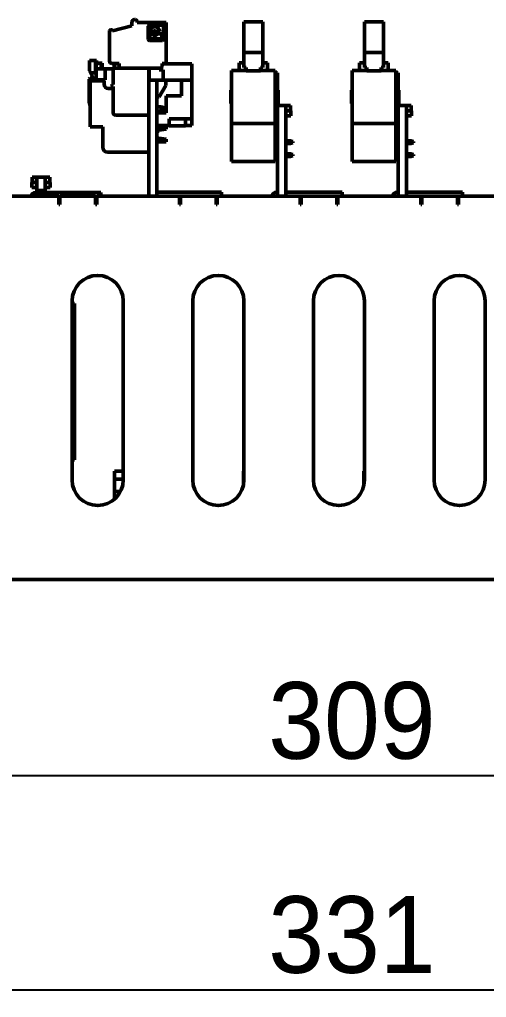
# Model space of a CAD drawing. Header units: millimetres. Extents: x 3100 to 5091, y 868 to 1900.
# Drawn here: x 3353.7 to 3445, y 1321.2 to 1512.4 of the extents above; entities that cross this region are included whole.
import ezdxf

# ---------------------------------------------------------------- set-up
doc = ezdxf.new("R2010")
doc.units = ezdxf.units.MM
doc.header["$LTSCALE"] = 1.8
doc.layers.add('외형선(ISO)', color=7, linetype='Continuous', lineweight=50)
doc.layers.add('치수(ISO)', color=7, linetype='Continuous', lineweight=25)
doc.styles.add('레이블 문자 (JIS)', font='')
doc.styles.get('레이블 문자 (JIS)').set_extended_font_data('Gulim')
doc.dimstyles.new('복사 대상기본값 (JIS)', dxfattribs={"dimscale": 1.5, "dimtxt": 3, "dimasz": 2, "dimexe": 1, "dimexo": 0.5, "dimgap": 0.8, "dimtad": 1, "dimdsep": 46, "dimtxsty": '레이블 문자 (JIS)', "dimblk": 'Filled-1', "dimcen": 0.09, "dimdle": 10, "dimclrd": 256, "dimclre": 256, "dimclrt": 256, "dimazin": 2, "dimtfac": 0.666667, "dimtmove": 0, "dimatfit": 3, "dimldrblk": 'OPEN', "dimfxl": 1, "dimtolj": 1, "dimtzin": 0, "dimlwd": -1, "dimlwe": -1, "dimarcsym": 0})

# ---------------------------------------------------------------- blocks, each defined once
blk = doc.blocks.new('Filled-1')
at = {"color": 0}
for p, q in [((0, 0), (-1, 0.1)), ((-1, 0.1), (-1, -0.1)), ((-1, 0), (0, 0)), ((-1, -0.1), (0, 0))]:
    blk.add_line(p, q, dxfattribs=at)
at = {"color": 0, "flags": 128}
blk.add_lwpolyline([(-1, -0.1), (0, 0), (-1, 0.1), (-1, -0.1)], dxfattribs=at)
at = {"color": 0}
blk.add_solid([(-1, -0.1), (0, 0), (-1, 0.1), (-1, -0.1)], dxfattribs=at)
blk = doc.blocks.new('*D689')
at = {"layer": 'Defpoints', "color": 0}
for p in [(3264.14, 1407), (3573.14, 1407), (3573.14, 1364.57)]:
    blk.add_point(p, dxfattribs=at)
at = {"layer": '치수(ISO)'}
for p, q in [((3264.14, 1406.25), (3264.14, 1363.07)), ((3573.14, 1406.25), (3573.14, 1363.07)), ((3267.14, 1364.57), (3570.14, 1364.57))]:
    blk.add_line(p, q, dxfattribs=at)
at = {"layer": '치수(ISO)', "linetype": 'ByBlock', "xscale": 3, "yscale": 3, "zscale": 3, "rotation": 180}
blk.add_blockref('Filled-1', (3264.14, 1364.57), dxfattribs=at)
at = {"layer": '치수(ISO)', "linetype": 'ByBlock', "xscale": 3, "yscale": 3, "zscale": 3}
blk.add_blockref('Filled-1', (3573.14, 1364.57), dxfattribs=at)
at = {"layer": '치수(ISO)', "insert": (3418.68, 1375.26), "char_height": 15, "attachment_point": 5, "style": '레이블 문자 (JIS)'}
blk.add_mtext('\\A1;309', dxfattribs=at)
blk = doc.blocks.new('_Open')
at = {"color": 0, "linetype": 'ByBlock', "lineweight": -2}
for p, q in [((-1, 0.167), (0, 0)), ((-1, -0.167), (0, 0)), ((0, 0), (-1, 0))]:
    blk.add_line(p, q, dxfattribs=at)
blk = doc.blocks.new('*D690')
at = {"layer": 'Defpoints', "color": 0}
for p in [(3253.14, 1402.9), (3584.14, 1402.9), (3584.14, 1322.68)]:
    blk.add_point(p, dxfattribs=at)
at = {"layer": '치수(ISO)'}
for p, q in [((3253.14, 1402.15), (3253.14, 1321.18)), ((3584.14, 1402.15), (3584.14, 1321.18)), ((3256.14, 1322.68), (3581.14, 1322.68))]:
    blk.add_line(p, q, dxfattribs=at)
at = {"layer": '치수(ISO)', "linetype": 'ByBlock', "xscale": 3, "yscale": 3, "zscale": 3, "rotation": 180}
blk.add_blockref('Filled-1', (3253.14, 1322.68), dxfattribs=at)
at = {"layer": '치수(ISO)', "linetype": 'ByBlock', "xscale": 3, "yscale": 3, "zscale": 3}
blk.add_blockref('Filled-1', (3584.14, 1322.68), dxfattribs=at)
at = {"layer": '치수(ISO)', "insert": (3418.68, 1333.39), "char_height": 15, "attachment_point": 5, "style": '레이블 문자 (JIS)'}
blk.add_mtext('\\A1;331', dxfattribs=at)

msp = doc.modelspace()

# ---------------------------------------------------------------- linework, layer by layer
at = {"layer": '외형선(ISO)'}
for p, q in [((3371.84, 1510.218), (3375.64, 1511.236)), ((3375.64, 1511.236), (3375.64, 1511.936)), ((3376.14, 1512.436), (3376.34, 1512.436)), ((3376.64, 1512.136), (3376.64, 1511.836)), ((3376.64, 1511.836), (3382.34, 1511.836)), ((3378.84, 1508.547), (3378.84, 1511.126)), ((3379.051, 1511.336), (3381.629, 1511.336)), ((3381.84, 1511.126), (3381.84, 1508.547)), ((3382.34, 1511.836), (3382.34, 1503.836)), ((3397.54, 1511.996), (3397.54, 1511.948)), ((3401.24, 1511.996), (3397.54, 1511.996)), ((3397.54, 1511.481), (3397.54, 1511.948)), ((3397.54, 1511.481), (3397.54, 1510.811)), ((3401.24, 1511.996), (3401.24, 1511.948)), ((3401.24, 1511.948), (3401.24, 1511.481)), ((3401.24, 1511.481), (3401.24, 1510.811)), ((3421.14, 1511.996), (3421.14, 1511.948)), ((3424.84, 1511.996), (3421.14, 1511.996)), ((3421.14, 1511.481), (3421.14, 1511.948)), ((3421.14, 1511.481), (3421.14, 1510.811)), ((3424.84, 1511.996), (3424.84, 1511.948)), ((3424.84, 1511.948), (3424.84, 1511.481)), ((3424.84, 1511.481), (3424.84, 1510.811)), ((3371.24, 1504.336), (3371.24, 1510.136)), ((3371.54, 1510.436), (3371.84, 1510.436)), ((3371.84, 1510.436), (3371.84, 1510.218)), ((3379.165, 1510.062), (3379.165, 1510.05)), ((3379.165, 1509.513), (3379.165, 1508.836)), ((3379.323, 1509.892), (3379.563, 1509.892)), ((3379.563, 1509.671), (3379.323, 1509.671)), ((3380.669, 1509.892), (3380.909, 1509.892)), ((3381.357, 1509.671), (3380.669, 1509.671)), ((3381.067, 1510.05), (3381.067, 1510.062)), ((3381.515, 1508.836), (3381.515, 1509.513)), ((3397.54, 1510.811), (3397.54, 1505.996)), ((3401.24, 1505.996), (3401.24, 1510.811)), ((3421.14, 1510.811), (3421.14, 1505.996)), ((3424.84, 1505.996), (3424.84, 1510.811)), ((3381.629, 1508.336), (3379.051, 1508.336)), ((3379.323, 1508.678), (3381.357, 1508.678)), ((3401.24, 1505.996), (3397.54, 1505.996)), ((3397.54, 1503.09), (3397.54, 1505.996)), ((3401.24, 1503.09), (3401.24, 1505.996)), ((3424.84, 1505.996), (3421.14, 1505.996)), ((3421.14, 1503.09), (3421.14, 1505.996)), ((3424.84, 1503.09), (3424.84, 1505.996)), ((3368.49, 1504.426), (3367.34, 1504.426)), ((3367.34, 1504.426), (3367.34, 1502.426)), ((3368.69, 1504.426), (3368.49, 1504.426)), ((3368.49, 1502.326), (3368.49, 1504.426)), ((3368.64, 1503.326), (3368.64, 1502.826)), ((3368.69, 1503.566), (3368.69, 1504.426)), ((3369.59, 1503.926), (3369.24, 1503.926)), ((3369.79, 1503.926), (3369.59, 1503.926)), ((3369.59, 1503.626), (3369.59, 1503.926)), ((3369.59, 1502.826), (3369.59, 1503.626)), ((3369.79, 1503.626), (3369.79, 1503.926)), ((3369.79, 1502.826), (3369.79, 1503.626)), ((3373.14, 1503.836), (3371.74, 1503.836)), ((3373.14, 1503.796), (3372.14, 1503.796)), ((3372.14, 1503.796), (3372.14, 1502.936)), ((3373.14, 1503.236), (3373.14, 1503.836)), ((3381.54, 1503.836), (3381.54, 1503.236)), ((3382.34, 1503.836), (3381.54, 1503.836)), ((3381.54, 1503.796), (3387.34, 1503.796)), ((3387.34, 1503.796), (3387.34, 1500.596)), ((3396.59, 1503.99), (3396.59, 1503.39)), ((3396.59, 1503.99), (3396.59, 1503.99)), ((3397.54, 1503.99), (3396.59, 1503.99)), ((3397.54, 1503.99), (3396.59, 1503.99)), ((3397.54, 1503.99), (3396.59, 1503.99)), ((3396.59, 1503.39), (3396.59, 1502.89)), ((3402.19, 1503.99), (3401.24, 1503.99)), ((3402.19, 1503.99), (3401.24, 1503.99)), ((3402.19, 1503.99), (3401.24, 1503.99)), ((3402.19, 1503.99), (3402.19, 1503.99)), ((3402.19, 1503.99), (3402.19, 1503.39)), ((3402.19, 1502.89), (3402.19, 1503.39)), ((3420.19, 1503.99), (3420.19, 1503.39)), ((3420.19, 1503.99), (3420.19, 1503.99)), ((3421.14, 1503.99), (3420.19, 1503.99)), ((3421.14, 1503.99), (3420.19, 1503.99)), ((3421.14, 1503.99), (3420.19, 1503.99)), ((3420.19, 1503.39), (3420.19, 1502.89)), ((3425.79, 1503.99), (3424.84, 1503.99)), ((3425.79, 1503.99), (3424.84, 1503.99)), ((3425.79, 1503.99), (3424.84, 1503.99)), ((3425.79, 1503.99), (3425.79, 1503.99)), ((3425.79, 1503.99), (3425.79, 1503.39)), ((3425.79, 1502.89), (3425.79, 1503.39)), ((3367.34, 1502.426), (3367.553, 1502.026)), ((3368.085, 1501.029), (3367.553, 1502.026)), ((3367.553, 1502.026), (3368.571, 1502.026)), ((3368.571, 1502.026), (3368.49, 1502.326)), ((3368.64, 1501.771), (3368.571, 1502.026)), ((3369.54, 1502.826), (3368.64, 1502.826)), ((3368.64, 1502.826), (3368.64, 1500.626)), ((3370.39, 1502.826), (3369.54, 1502.826)), ((3370.39, 1500.626), (3370.39, 1502.826)), ((3371.94, 1502.826), (3370.39, 1502.826)), ((3371.94, 1499.736), (3371.94, 1502.836)), ((3372.04, 1502.936), (3378.94, 1502.936)), ((3373.14, 1503.236), (3373.14, 1502.936)), ((3378.94, 1502.936), (3378.94, 1500.596)), ((3381.24, 1502.936), (3378.94, 1502.936)), ((3379.04, 1502.826), (3378.94, 1502.826)), ((3379.04, 1500.626), (3379.04, 1502.826)), ((3380.94, 1502.596), (3380.94, 1502.936)), ((3381.74, 1502.596), (3380.94, 1502.596)), ((3381.74, 1500.596), (3381.74, 1502.596)), ((3395.14, 1502.496), (3395.14, 1502.184)), ((3395.14, 1502.496), (3397.99, 1502.496)), ((3395.14, 1502.184), (3395.14, 1492.096)), ((3396.59, 1502.89), (3396.59, 1502.496)), ((3397.54, 1503.09), (3397.99, 1503.09)), ((3397.99, 1503.09), (3397.99, 1502.393)), ((3400.79, 1502.393), (3397.99, 1502.393)), ((3400.79, 1503.09), (3400.79, 1502.393)), ((3401.24, 1503.09), (3400.79, 1503.09)), ((3400.79, 1502.496), (3403.64, 1502.496)), ((3402.19, 1502.89), (3402.19, 1502.496)), ((3403.64, 1502.496), (3403.64, 1502.184)), ((3403.64, 1492.096), (3403.64, 1502.184)), ((3404.14, 1501.996), (3403.64, 1501.996)), ((3404.14, 1495.596), (3404.14, 1501.996)), ((3418.74, 1502.496), (3418.74, 1502.184)), ((3418.74, 1502.496), (3421.59, 1502.496)), ((3418.74, 1502.184), (3418.74, 1492.096)), ((3420.19, 1502.89), (3420.19, 1502.496)), ((3421.14, 1503.09), (3421.59, 1503.09)), ((3421.59, 1503.09), (3421.59, 1502.393)), ((3424.39, 1502.393), (3421.59, 1502.393)), ((3424.39, 1503.09), (3424.39, 1502.393)), ((3424.84, 1503.09), (3424.39, 1503.09)), ((3424.39, 1502.496), (3427.24, 1502.496)), ((3425.79, 1502.89), (3425.79, 1502.496)), ((3427.24, 1502.496), (3427.24, 1502.184)), ((3427.24, 1492.096), (3427.24, 1502.184)), ((3427.74, 1501.996), (3427.24, 1501.996)), ((3427.74, 1495.596), (3427.74, 1501.996)), ((3367.24, 1500.776), (3367.44, 1500.976)), ((3367.24, 1500.776), (3368.64, 1500.776)), ((3367.24, 1496.276), (3367.24, 1500.776)), ((3367.44, 1500.976), (3368.64, 1500.976)), ((3367.44, 1500.476), (3370.19, 1500.476)), ((3367.44, 1491.476), (3367.44, 1500.476)), ((3368.64, 1500.626), (3369.54, 1500.626)), ((3368.64, 1500.476), (3368.64, 1500.626)), ((3369.54, 1500.626), (3370.39, 1500.626)), ((3370.19, 1500.476), (3370.19, 1499.776)), ((3371.69, 1499.736), (3371.94, 1499.736)), ((3371.69, 1499.536), (3371.69, 1499.736)), ((3378.94, 1500.626), (3379.04, 1500.626)), ((3378.94, 1477.896), (3378.94, 1500.596)), ((3380.54, 1500.596), (3378.94, 1500.596)), ((3380.54, 1500.596), (3380.54, 1477.896)), ((3381.74, 1500.596), (3380.54, 1500.596)), ((3382.29, 1499.546), (3380.94, 1497.296)), ((3387.34, 1500.596), (3381.74, 1500.596)), ((3382.29, 1500.596), (3382.29, 1499.546)), ((3385.34, 1500.596), (3387.34, 1500.596)), ((3385.34, 1497.496), (3385.34, 1500.596)), ((3387.34, 1500.596), (3387.34, 1492.996)), ((3370.99, 1498.976), (3371.94, 1498.976)), ((3371.94, 1499.336), (3371.89, 1499.336)), ((3371.94, 1494.236), (3371.94, 1499.336)), ((3394.99, 1498.596), (3395.14, 1498.596)), ((3394.99, 1498.596), (3394.99, 1495.996)), ((3404.14, 1498.596), (3404.24, 1498.596)), ((3404.24, 1498.596), (3404.24, 1495.596)), ((3418.59, 1498.596), (3418.74, 1498.596)), ((3418.59, 1498.596), (3418.59, 1495.996)), ((3427.74, 1498.596), (3427.84, 1498.596)), ((3427.84, 1498.596), (3427.84, 1495.596)), ((3367.44, 1495.576), (3367.24, 1496.276)), ((3380.94, 1497.296), (3380.54, 1497.296)), ((3382.34, 1497.496), (3385.34, 1497.496)), ((3382.34, 1495.069), (3382.34, 1497.496)), ((3394.99, 1495.996), (3395.14, 1495.996)), ((3404.14, 1477.896), (3404.14, 1495.596)), ((3405.74, 1495.596), (3404.14, 1495.596)), ((3405.74, 1495.596), (3405.74, 1477.896)), ((3406.68, 1495.596), (3405.78, 1495.596)), ((3405.78, 1495.596), (3405.78, 1494.846)), ((3406.68, 1495.596), (3406.68, 1494.846)), ((3418.59, 1495.996), (3418.74, 1495.996)), ((3427.74, 1477.896), (3427.74, 1495.596)), ((3429.34, 1495.596), (3427.74, 1495.596)), ((3429.34, 1495.596), (3429.34, 1477.896)), ((3430.28, 1495.596), (3429.38, 1495.596)), ((3429.38, 1495.596), (3429.38, 1494.846)), ((3430.28, 1495.596), (3430.28, 1494.846)), ((3378.94, 1493.736), (3372.44, 1493.736)), ((3380.54, 1495.336), (3381.34, 1495.336)), ((3380.54, 1494.536), (3381.34, 1494.536)), ((3380.54, 1494.196), (3382.34, 1494.196)), ((3381.34, 1495.336), (3382.34, 1495.069)), ((3381.34, 1494.536), (3381.34, 1495.336)), ((3382.34, 1494.804), (3381.34, 1494.536)), ((3382.34, 1495.069), (3382.34, 1494.804)), ((3382.34, 1494.196), (3382.34, 1494.804)), ((3405.74, 1494.596), (3406.728, 1494.596)), ((3405.78, 1494.596), (3405.78, 1494.846)), ((3406.68, 1494.596), (3406.68, 1494.846)), ((3406.728, 1493.596), (3406.728, 1494.596)), ((3429.34, 1494.596), (3430.328, 1494.596)), ((3429.38, 1494.596), (3429.38, 1494.846)), ((3430.28, 1494.596), (3430.28, 1494.846)), ((3430.328, 1493.596), (3430.328, 1494.596)), ((3382.94, 1492.996), (3382.94, 1491.696)), ((3387.34, 1492.996), (3382.94, 1492.996)), ((3386.14, 1491.646), (3386.14, 1492.996)), ((3387.34, 1491.696), (3387.34, 1492.996)), ((3395.14, 1492.096), (3395.14, 1485.196)), ((3395.14, 1492.096), (3403.64, 1492.096)), ((3403.64, 1485.196), (3403.64, 1492.096)), ((3406.728, 1493.596), (3405.74, 1493.596)), ((3418.74, 1492.096), (3418.74, 1485.196)), ((3418.74, 1492.096), (3427.24, 1492.096)), ((3427.24, 1485.196), (3427.24, 1492.096)), ((3430.328, 1493.596), (3429.34, 1493.596)), ((3369.94, 1491.476), (3367.44, 1491.476)), ((3369.94, 1487.476), (3369.94, 1491.476)), ((3382.94, 1491.696), (3380.54, 1491.696)), ((3382.14, 1491.526), (3380.54, 1491.526)), ((3380.54, 1491.34), (3380.64, 1491.326)), ((3380.64, 1490.826), (3380.54, 1490.84)), ((3380.99, 1490.596), (3380.54, 1490.596)), ((3380.64, 1491.326), (3382.14, 1491.526)), ((3382.14, 1491.026), (3380.64, 1490.826)), ((3380.84, 1490.826), (3380.74, 1490.84)), ((3382.34, 1491.026), (3380.84, 1490.826)), ((3380.99, 1491.526), (3380.99, 1491.696)), ((3380.99, 1490.596), (3380.99, 1490.846)), ((3382.34, 1491.526), (3382.14, 1491.526)), ((3382.14, 1491.5), (3382.34, 1491.526)), ((3382.14, 1491.526), (3382.14, 1491.026)), ((3382.34, 1491.526), (3382.34, 1491.026)), ((3382.94, 1491.696), (3382.94, 1491.646)), ((3382.94, 1491.646), (3386.14, 1491.646)), ((3386.14, 1491.696), (3387.34, 1491.696)), ((3403.64, 1490.716), (3404.14, 1490.716)), ((3427.24, 1490.716), (3427.74, 1490.716)), ((3380.54, 1489.213), (3380.64, 1489.226)), ((3380.64, 1488.726), (3380.54, 1488.713)), ((3380.54, 1488.526), (3382.14, 1488.526)), ((3380.64, 1489.226), (3382.14, 1489.026)), ((3382.14, 1488.526), (3380.64, 1488.726)), ((3380.74, 1489.213), (3380.84, 1489.226)), ((3380.84, 1489.226), (3382.34, 1489.026)), ((3382.14, 1489.026), (3382.14, 1488.526)), ((3382.34, 1488.526), (3382.14, 1488.553)), ((3382.14, 1488.526), (3382.34, 1488.526)), ((3382.34, 1489.026), (3382.34, 1488.526)), ((3405.74, 1488.706), (3406.64, 1488.706)), ((3405.74, 1488.206), (3406.64, 1488.206)), ((3406.64, 1488.706), (3407.14, 1488.606)), ((3406.64, 1488.206), (3406.64, 1488.706)), ((3407.14, 1488.306), (3406.64, 1488.206)), ((3407.14, 1488.606), (3407.14, 1488.306)), ((3429.34, 1488.706), (3430.24, 1488.706)), ((3429.34, 1488.206), (3430.24, 1488.206)), ((3430.24, 1488.706), (3430.74, 1488.606)), ((3430.24, 1488.206), (3430.24, 1488.706)), ((3430.74, 1488.306), (3430.24, 1488.206)), ((3430.74, 1488.606), (3430.74, 1488.306)), ((3378.94, 1486.476), (3370.94, 1486.476)), ((3405.74, 1486.166), (3406.64, 1486.166)), ((3406.64, 1486.166), (3407.14, 1486.066)), ((3406.64, 1485.666), (3406.64, 1486.166)), ((3407.14, 1486.066), (3407.14, 1485.766)), ((3429.34, 1486.166), (3430.24, 1486.166)), ((3430.24, 1486.166), (3430.74, 1486.066)), ((3430.24, 1485.666), (3430.24, 1486.166)), ((3430.74, 1486.066), (3430.74, 1485.766)), ((3395.14, 1484.696), (3395.14, 1485.196)), ((3395.14, 1484.696), (3403.64, 1484.696)), ((3396.34, 1484.696), (3396.34, 1484.696)), ((3396.34, 1484.696), (3402.74, 1484.696)), ((3402.74, 1484.696), (3402.74, 1484.696)), ((3404.14, 1485.196), (3403.64, 1485.196)), ((3403.64, 1484.696), (3403.64, 1485.196)), ((3405.74, 1485.666), (3406.64, 1485.666)), ((3407.14, 1485.766), (3406.64, 1485.666)), ((3418.74, 1484.696), (3418.74, 1485.196)), ((3418.74, 1484.696), (3427.24, 1484.696)), ((3419.94, 1484.696), (3419.94, 1484.696)), ((3419.94, 1484.696), (3426.34, 1484.696)), ((3426.34, 1484.696), (3426.34, 1484.696)), ((3427.74, 1485.196), (3427.24, 1485.196)), ((3427.24, 1484.696), (3427.24, 1485.196)), ((3429.34, 1485.666), (3430.24, 1485.666)), ((3430.74, 1485.766), (3430.24, 1485.666)), ((3356.053, 1480.596), (3357.04, 1480.596)), ((3356.053, 1480.596), (3356.053, 1479.596)), ((3356.1, 1481.596), (3357, 1481.596)), ((3356.1, 1480.846), (3356.1, 1481.596)), ((3356.1, 1480.846), (3356.1, 1480.596)), ((3357, 1480.846), (3357, 1481.596)), ((3357, 1480.846), (3357, 1480.596)), ((3358.64, 1481.596), (3357.04, 1481.596)), ((3357.04, 1478.996), (3357.04, 1481.596)), ((3358.64, 1481.596), (3358.64, 1478.996)), ((3358.64, 1480.596), (3359.628, 1480.596)), ((3359.58, 1481.596), (3358.68, 1481.596)), ((3358.68, 1481.596), (3358.68, 1480.846)), ((3358.68, 1480.596), (3358.68, 1480.846)), ((3359.58, 1481.596), (3359.58, 1480.846)), ((3359.58, 1480.596), (3359.58, 1480.846)), ((3359.628, 1479.596), (3359.628, 1480.596)), ((3357.04, 1479.596), (3356.053, 1479.596)), ((3356.74, 1478.596), (3367.54, 1478.596)), ((3357.04, 1478.996), (3358.64, 1478.996)), ((3357.04, 1478.596), (3357.04, 1478.996)), ((3359.628, 1479.596), (3358.64, 1479.596)), ((3358.64, 1478.996), (3358.64, 1478.596)), ((3367.54, 1478.596), (3369.54, 1478.596)), ((3369.54, 1477.896), (3369.54, 1478.596)), ((3380.54, 1478.696), (3391.14, 1478.696)), ((3391.14, 1478.696), (3393.14, 1478.696)), ((3393.14, 1477.896), (3393.14, 1478.696)), ((3403.94, 1478.696), (3404.14, 1478.696)), ((3405.74, 1478.696), (3414.74, 1478.696)), ((3414.74, 1478.696), (3416.74, 1478.696)), ((3416.74, 1477.896), (3416.74, 1478.696)), ((3427.54, 1478.696), (3427.74, 1478.696)), ((3429.34, 1478.696), (3438.34, 1478.696)), ((3438.34, 1478.696), (3440.34, 1478.696)), ((3440.34, 1477.896), (3440.34, 1478.696)), ((3361.34, 1477.896), (3345.14, 1477.896)), ((3361.34, 1477.896), (3361.34, 1476.896)), ((3361.34, 1477.796), (3361.54, 1477.796)), ((3361.34, 1476.296), (3361.34, 1476.896)), ((3361.54, 1476.896), (3361.54, 1477.896)), ((3368.54, 1477.896), (3361.54, 1477.896)), ((3361.54, 1476.896), (3361.54, 1476.296)), ((3368.54, 1477.896), (3368.54, 1476.896)), ((3368.74, 1477.796), (3368.54, 1477.796)), ((3368.54, 1476.296), (3368.54, 1476.896)), ((3368.74, 1476.896), (3368.74, 1477.896)), ((3384.94, 1477.896), (3368.74, 1477.896)), ((3368.74, 1476.896), (3368.74, 1476.296)), ((3384.94, 1477.896), (3384.94, 1476.896)), ((3384.94, 1477.896), (3385.14, 1477.896)), ((3384.94, 1476.296), (3384.94, 1476.896)), ((3385.14, 1476.896), (3385.14, 1477.896)), ((3392.14, 1477.896), (3385.14, 1477.896)), ((3385.14, 1476.896), (3385.14, 1476.296)), ((3392.14, 1477.896), (3392.14, 1476.896)), ((3392.34, 1477.896), (3392.14, 1477.896)), ((3392.14, 1476.296), (3392.14, 1476.896)), ((3392.34, 1476.896), (3392.34, 1477.896)), ((3408.54, 1477.896), (3392.34, 1477.896)), ((3392.34, 1476.896), (3392.34, 1476.296)), ((3408.54, 1477.896), (3408.54, 1476.896)), ((3408.54, 1477.896), (3408.74, 1477.896)), ((3408.54, 1476.296), (3408.54, 1476.896)), ((3408.74, 1476.896), (3408.74, 1477.896)), ((3415.74, 1477.896), (3408.74, 1477.896)), ((3408.74, 1476.896), (3408.74, 1476.296)), ((3415.74, 1477.896), (3415.74, 1476.896)), ((3415.94, 1477.896), (3415.74, 1477.896)), ((3415.74, 1476.296), (3415.74, 1476.896)), ((3415.94, 1476.896), (3415.94, 1477.896)), ((3432.14, 1477.896), (3415.94, 1477.896)), ((3415.94, 1476.896), (3415.94, 1476.296)), ((3432.14, 1477.896), (3432.14, 1476.896)), ((3432.14, 1477.896), (3432.34, 1477.896)), ((3432.14, 1476.296), (3432.14, 1476.896)), ((3432.34, 1476.896), (3432.34, 1477.896)), ((3439.34, 1477.896), (3432.34, 1477.896)), ((3432.34, 1476.896), (3432.34, 1476.296)), ((3439.34, 1477.896), (3439.34, 1476.896)), ((3439.54, 1477.896), (3439.34, 1477.896)), ((3439.34, 1476.296), (3439.34, 1476.896)), ((3439.54, 1476.896), (3439.54, 1477.896)), ((3455.74, 1477.896), (3439.54, 1477.896)), ((3439.54, 1476.896), (3439.54, 1476.296)), ((3361.54, 1476.296), (3361.34, 1476.296)), ((3368.74, 1476.296), (3368.54, 1476.296)), ((3385.14, 1476.296), (3384.94, 1476.296)), ((3392.34, 1476.296), (3392.14, 1476.296)), ((3408.74, 1476.296), (3408.54, 1476.296)), ((3415.94, 1476.296), (3415.74, 1476.296)), ((3432.34, 1476.296), (3432.14, 1476.296)), ((3439.54, 1476.296), (3439.34, 1476.296)), ((3363.94, 1422.396), (3363.94, 1457.396)), ((3373.94, 1457.396), (3373.94, 1422.396)), ((3387.54, 1422.396), (3387.54, 1457.396)), ((3397.54, 1457.396), (3397.54, 1422.396)), ((3411.14, 1422.396), (3411.14, 1457.396)), ((3421.14, 1457.396), (3421.14, 1422.396)), ((3434.74, 1422.396), (3434.74, 1457.396)), ((3444.74, 1457.396), (3444.74, 1422.396)), ((3363.94, 1456.896), (3364.39, 1456.896)), ((3364.39, 1456.896), (3364.39, 1454.196)), ((3363.94, 1454.196), (3364.39, 1454.196)), ((3364.34, 1453.776), (3363.94, 1453.86)), ((3364.34, 1453.776), (3364.34, 1429.416)), ((3364.39, 1454.196), (3364.39, 1428.996)), ((3364.34, 1429.416), (3363.94, 1429.333)), ((3363.94, 1428.996), (3364.39, 1428.996)), ((3364.39, 1428.996), (3364.39, 1428.096)), ((3364.29, 1428.096), (3364.29, 1427.096)), ((3364.29, 1428.096), (3364.39, 1428.096)), ((3364.39, 1427.596), (3364.29, 1427.596)), ((3364.29, 1427.096), (3364.39, 1427.096)), ((3364.39, 1427.596), (3364.39, 1428.096)), ((3364.39, 1427.096), (3364.39, 1427.596)), ((3364.39, 1427.096), (3364.39, 1426.296)), ((3363.94, 1426.296), (3364.39, 1426.296)), ((3372.24, 1424.096), (3373.94, 1424.096)), ((3372.24, 1422.576), (3372.24, 1424.096)), ((3397.44, 1424.096), (3397.54, 1424.096)), ((3397.44, 1422.576), (3397.44, 1424.096)), ((3421.04, 1424.096), (3421.14, 1424.096)), ((3421.04, 1422.576), (3421.04, 1424.096)), ((3372.24, 1422.576), (3372.24, 1422.559)), ((3372.24, 1422.576), (3373.94, 1422.576)), ((3372.24, 1422.559), (3373.94, 1422.559)), ((3372.24, 1420.134), (3372.24, 1422.559)), ((3397.44, 1422.576), (3397.44, 1422.559)), ((3397.44, 1422.576), (3397.54, 1422.576)), ((3397.44, 1422.559), (3397.54, 1422.559)), ((3397.44, 1421.401), (3397.44, 1422.559)), ((3421.04, 1422.576), (3421.04, 1422.559)), ((3421.04, 1422.576), (3421.14, 1422.576)), ((3421.04, 1422.559), (3421.14, 1422.559)), ((3421.04, 1421.401), (3421.04, 1422.559)), ((3373.399, 1420.134), (3372.24, 1420.134)), ((3372.24, 1420.117), (3372.24, 1420.134)), ((3373.39, 1420.117), (3372.24, 1420.117)), ((3372.24, 1418.64), (3372.24, 1420.117)), ((3572.14, 1402.896), (3265.14, 1402.896))]:
    msp.add_line(p, q, dxfattribs=at)
msp.add_circle((3380.116, 1509.781), 0.228, dxfattribs=at)
for centre, radius, start, end in [((3376.14, 1511.936), 0.5, 90, 180), ((3376.34, 1512.136), 0.3, 0, 90), ((3379.051, 1511.126), 0.211, 90, 180), ((3380.116, 1510.062), 0.951, 0, 180), ((3381.629, 1511.126), 0.211, 0, 90), ((3371.54, 1510.136), 0.3, 90, 180), ((3379.323, 1510.05), 0.158, 180, 270), ((3379.323, 1509.513), 0.158, 90, 180), ((3379.563, 1510.05), 0.158, 270, 334.11508), ((3379.563, 1509.513), 0.158, 25.88492, 90), ((3380.116, 1509.781), 0.457, 25.88492, 154.11508), ((3380.116, 1509.781), 0.457, 205.88492, 334.11508), ((3380.669, 1510.05), 0.158, 205.88492, 270), ((3380.669, 1509.513), 0.158, 90, 154.11508), ((3380.909, 1510.05), 0.158, 270, 0), ((3381.357, 1509.513), 0.158, 0, 90), ((3379.051, 1508.547), 0.211, 180, 270), ((3379.323, 1508.836), 0.158, 180, 270), ((3381.357, 1508.836), 0.158, 270, 0), ((3381.629, 1508.547), 0.211, 270, 0), ((3369.24, 1503.326), 0.6, 90, 180), ((3371.74, 1504.336), 0.5, 180, 270), ((3372.04, 1502.836), 0.1, 90, 180), ((3373.44, 1503.236), 0.3, 180, 270), ((3381.24, 1503.236), 0.3, 270, 0), ((3370.99, 1499.776), 0.8, 180, 270), ((3371.89, 1499.536), 0.2, 180, 270), ((3372.44, 1494.236), 0.5, 180, 270), ((3370.94, 1487.476), 1, 180, 270), ((3356.74, 1477.696), 0.9, 90, 167.16041), ((3403.94, 1477.796), 0.9, 90, 173.62063), ((3427.54, 1477.796), 0.9, 90, 173.62063), ((3368.94, 1457.396), 5, 0, 180), ((3392.54, 1457.396), 5, 0, 180), ((3416.14, 1457.396), 5, 0, 180), ((3439.74, 1457.396), 5, 0, 180), ((3368.94, 1422.396), 5, 180, 0), ((3392.54, 1422.396), 5, 180, 0), ((3416.14, 1422.396), 5, 180, 0), ((3439.74, 1422.396), 5, 180, 0)]:
    msp.add_arc(centre, radius, start, end, dxfattribs=at)
msp.add_ellipse((3368.494, 1500.263), major_axis=(-0.962, 1.804), ratio=0.000074, start_param=1.1322234, end_param=1.1640953, dxfattribs=at)

# ---------------------------------------------------------------- dimensions: what is measured, and where the dimension line sits
at = {"layer": '치수(ISO)'}
for base, p1, p2, picture, middle in [((3573.14, 1364.568), (3264.14, 1406.996), (3573.14, 1406.996), '*D689', (3418.68, 1364.568)), ((3584.14, 1322.684), (3253.14, 1402.896), (3584.14, 1402.896), '*D690', (3418.68, 1322.684))]:
    dim = msp.add_linear_dim(base=base, p1=p1, p2=p2, angle=180, dimstyle='복사 대상기본값 (JIS)', override={"dimtxt": 10, "dimgap": 2, "dimtxsty": '레이블 문자 (JIS)', "dimtofl": 0, "dimatfit": 1, "dimldrblk": 'Open'}, dxfattribs=at)
    dim.commit()
    dim.dimension.update_dxf_attribs({"geometry": picture, "text_midpoint": middle, "dimtype": 160})

doc.saveas('drawing.dxf')
